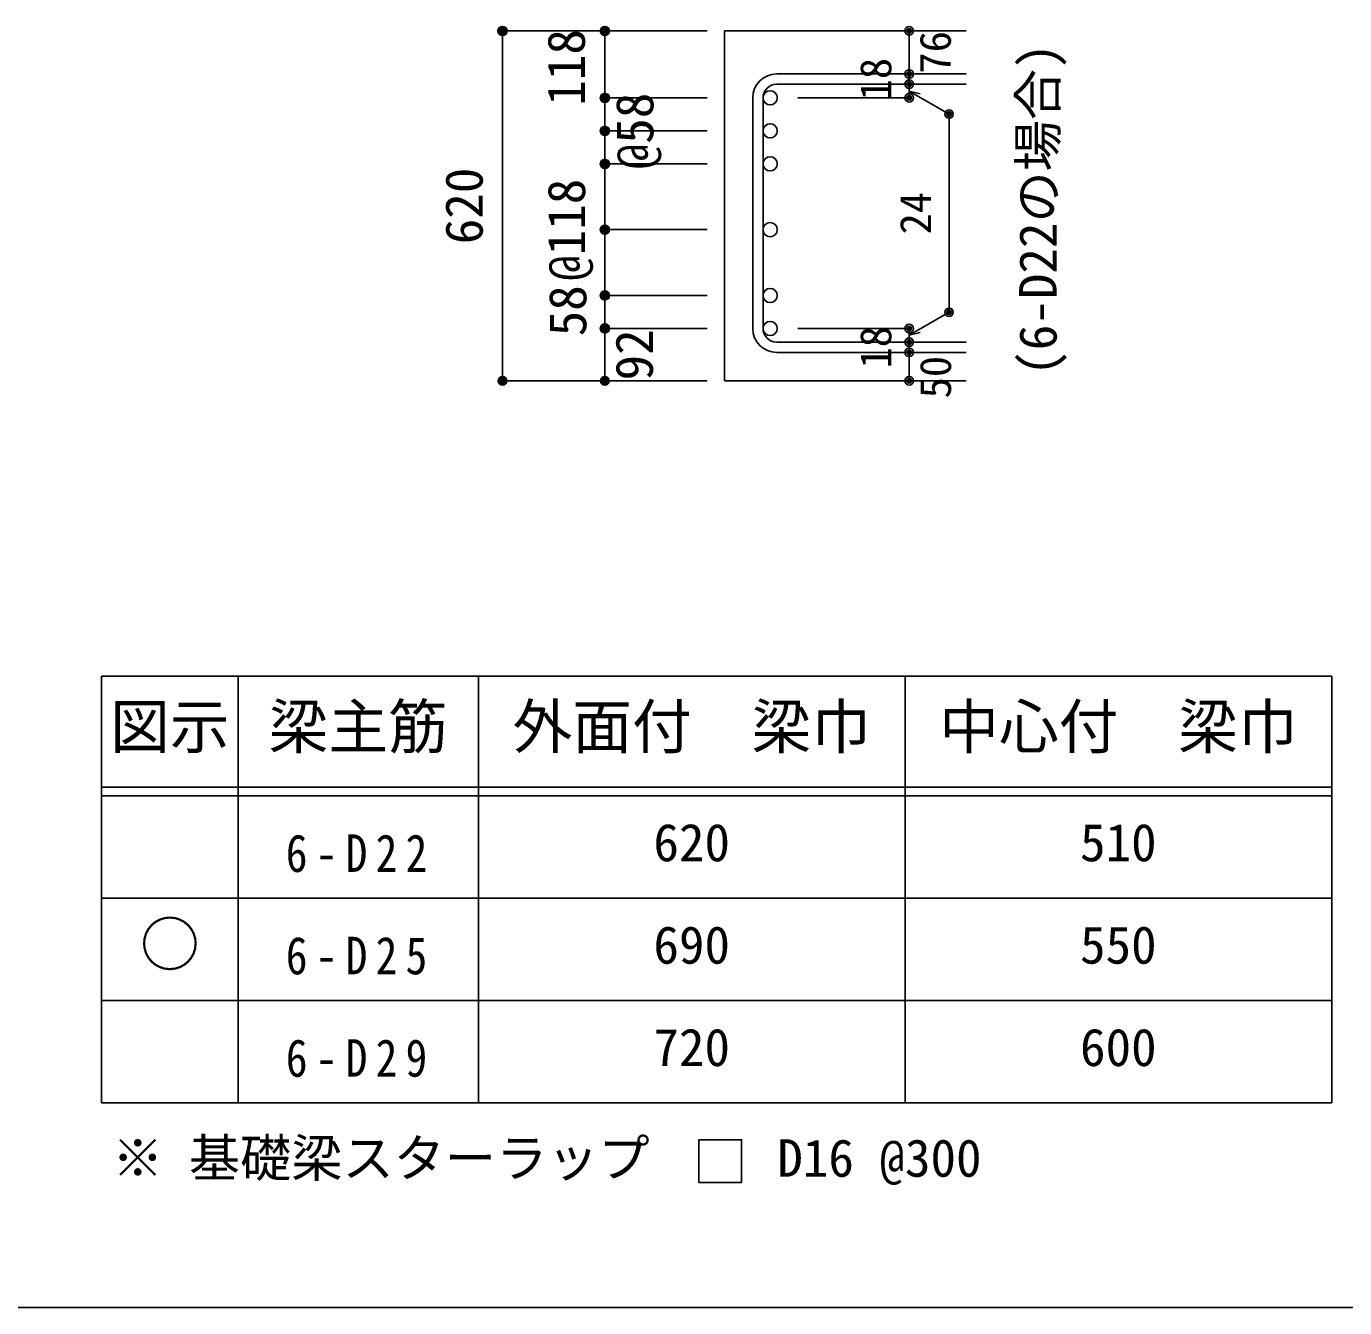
# Model space of a CAD drawing. Units: millimetres at full size, sheet at 1:30, with parts at other scales. Extents: x -5973 to 5954, y -4195 to 4201.
# Drawn here: x 1315 to 3633, y 3 to 2255 of the extents above; entities that cross this region are included whole.
import ezdxf
from ezdxf.enums import TextEntityAlignment as Align

# ---------------------------------------------------------------- set-up
doc = ezdxf.new("R2010")
doc.units = ezdxf.units.MM
doc.header["$LTSCALE"] = 30
doc.header["$PDMODE"] = 32
doc.header["$PDSIZE"] = 15
for name, color, linetype in [('0-1_躯体線', 2, 'Continuous'), ('0-5_基礎梁筋', 7, 'Continuous'), ('0-6_スタラップ筋', 7, 'Continuous'), ('0-7_文字', 4, 'Continuous'), ('0-D_寸法', 4, 'Continuous'), ('6-7_文字', 7, 'Continuous'), ('6-E_枠', 7, 'Continuous'), ('F-0_枠', 6, 'Continuous')]:
    doc.layers.add(name, color=color, linetype=linetype)
doc.styles.add('ＭＳ ゴシック', font='')
doc.styles.get('ＭＳ ゴシック').set_extended_font_data('MS Gothic')

msp = doc.modelspace()

# ---------------------------------------------------------------- linework, layer by layer
at = {"layer": '0-1_躯体線'}
for p, q in [((2967.44, 2247.13), (2542.44, 2247.13)), ((2542.44, 2247.13), (2542.44, 1632.13)), ((2967.44, 1632.13), (2542.44, 1632.13))]:
    msp.add_line(p, q, dxfattribs=at)
at = {"layer": '0-5_基礎梁筋', "color": 3}
for centre in [(2622.94, 2129.43), (2622.94, 2071.43), (2622.94, 2013.43), (2622.94, 1897.78), (2622.94, 1782.13), (2622.94, 1724.13)]:
    msp.add_circle(centre, 12.5, dxfattribs=at)
at = {"layer": '0-6_スタラップ筋'}
for p, q in [((2634.44, 2171.43), (2967.44, 2171.43)), ((2634.44, 2153.43), (2967.44, 2153.43)), ((2592.44, 2129.43), (2592.44, 1724.13)), ((2610.44, 2129.43), (2610.44, 1724.13)), ((2634.44, 1700.13), (2967.44, 1700.13)), ((2634.44, 1682.13), (2967.44, 1682.13))]:
    msp.add_line(p, q, dxfattribs=at)
for centre, radius, start, end in [((2634.44, 2129.43), 42, 90, 180), ((2634.44, 2129.43), 24, 90, 180), ((2634.44, 1724.13), 42, 180, 270), ((2634.44, 1724.13), 24, 180, 270)]:
    msp.add_arc(centre, radius, start, end, dxfattribs=at)
at = {"layer": '0-D_寸法'}
for p, q in [((2152.44, 2247.13), (2332.44, 2247.13)), ((2152.44, 1632.13), (2152.44, 2247.13)), ((2332.44, 2247.13), (2512.44, 2247.13)), ((2332.44, 2247.13), (2332.44, 2129.43)), ((2867.44, 2247.13), (2867.44, 2171.43)), ((2867.44, 2171.43), (2867.44, 2247.13)), ((2867.44, 2153.43), (2867.44, 2171.43)), ((2867.44, 2153.43), (2867.44, 2129.43)), ((2867.44, 2141.43), (2886.76, 2136.26)), ((2867.44, 2141.43), (2937.5, 2100.98)), ((2332.44, 2129.43), (2512.44, 2129.43)), ((2332.44, 2129.43), (2512.44, 2129.43)), ((2867.44, 2129.43), (2671.35, 2129.43)), ((2937.5, 2100.98), (2937.5, 1752.58)), ((2332.44, 2071.43), (2512.44, 2071.43)), ((2332.44, 2071.43), (2512.44, 2071.43)), ((2332.44, 2013.43), (2512.44, 2013.43)), ((2332.44, 2013.43), (2512.44, 2013.43)), ((2332.44, 2013.43), (2332.44, 1724.13)), ((2332.44, 1897.78), (2512.44, 1897.78)), ((2332.44, 1782.13), (2512.44, 1782.13)), ((2867.44, 1712.13), (2937.5, 1752.58)), ((2332.44, 1724.13), (2512.44, 1724.13)), ((2332.44, 1724.13), (2332.44, 1632.13)), ((2867.44, 1724.13), (2671.35, 1724.13)), ((2867.44, 1700.13), (2867.44, 1724.13)), ((2867.44, 1712.13), (2886.76, 1717.31))]:
    msp.add_line(p, q, dxfattribs=at)
for points in [[(2152.44, 2247.13), (2332.44, 2247.13), (2512.44, 2247.13)], [(2332.44, 2129.43), (2332.44, 2071.43), (2332.44, 2013.43)], [(2867.44, 1632.13), (2867.44, 1682.13), (2867.44, 1700.13)], [(2152.44, 1632.13), (2332.44, 1632.13), (2512.44, 1632.13)]]:
    msp.add_lwpolyline(points, dxfattribs=at)
for centre, radius in [((2152.44, 2247.13), 8), ((2152.44, 2247.13), 7.2), ((2152.44, 2247.13), 6.4), ((2152.44, 2247.13), 5.6), ((2152.44, 2247.13), 4.8), ((2152.44, 2247.13), 4), ((2152.44, 2247.13), 3.2), ((2152.44, 2247.13), 2.4), ((2152.44, 2247.13), 1.6), ((2152.44, 2247.13), 0.8), ((2332.44, 2247.13), 8), ((2332.44, 2247.13), 7.2), ((2332.44, 2247.13), 6.4), ((2332.44, 2247.13), 5.6), ((2332.44, 2247.13), 4.8), ((2332.44, 2247.13), 4), ((2332.44, 2247.13), 3.2), ((2332.44, 2247.13), 2.4), ((2332.44, 2247.13), 1.6), ((2332.44, 2247.13), 0.8), ((2867.44, 2247.13), 4), ((2867.44, 2247.13), 3.6), ((2867.44, 2247.13), 3.2), ((2867.44, 2247.13), 2.8), ((2867.44, 2247.13), 2.4), ((2867.44, 2247.13), 2), ((2867.44, 2247.13), 1.6), ((2867.44, 2247.13), 1.2), ((2867.44, 2247.13), 0.8), ((2867.44, 2247.13), 0.4), ((2867.44, 2171.43), 4), ((2867.44, 2153.43), 4), ((2867.44, 2171.43), 3.6), ((2867.44, 2153.43), 3.6), ((2867.44, 2171.43), 3.2), ((2867.44, 2153.43), 3.2), ((2867.44, 2171.43), 2.8), ((2867.44, 2153.43), 2.8), ((2867.44, 2171.43), 2.4), ((2867.44, 2153.43), 2.4), ((2867.44, 2171.43), 2), ((2867.44, 2153.43), 2), ((2867.44, 2171.43), 1.6), ((2867.44, 2171.43), 1.2), ((2867.44, 2171.43), 0.8), ((2867.44, 2171.43), 0.4), ((2332.44, 2129.43), 8), ((2332.44, 2129.43), 7.2), ((2332.44, 2129.43), 6.4), ((2332.44, 2129.43), 5.6), ((2332.44, 2129.43), 4.8), ((2332.44, 2129.43), 4), ((2332.44, 2129.43), 3.2), ((2867.44, 2129.43), 4), ((2867.44, 2129.43), 3.6), ((2867.44, 2129.43), 3.2), ((2867.44, 2129.43), 2.8), ((2867.44, 2153.43), 1.6), ((2867.44, 2153.43), 1.2), ((2867.44, 2153.43), 0.8), ((2867.44, 2153.43), 0.4), ((2332.44, 2129.43), 2.4), ((2332.44, 2129.43), 1.6), ((2332.44, 2129.43), 0.8), ((2867.44, 2129.43), 2.4), ((2867.44, 2129.43), 2), ((2867.44, 2129.43), 1.6), ((2867.44, 2129.43), 1.2), ((2867.44, 2129.43), 0.8), ((2867.44, 2129.43), 0.4), ((2937.5, 2100.98), 4), ((2937.5, 2100.98), 3.6), ((2937.5, 2100.98), 3.2), ((2937.5, 2100.98), 2.8), ((2937.5, 2100.98), 2.4), ((2937.5, 2100.98), 2), ((2937.5, 2100.98), 1.6), ((2937.5, 2100.98), 1.2), ((2937.5, 2100.98), 0.8), ((2937.5, 2100.98), 0.4), ((2332.44, 2071.43), 8), ((2332.44, 2071.43), 7.2), ((2332.44, 2071.43), 6.4), ((2332.44, 2071.43), 5.6), ((2332.44, 2071.43), 4.8), ((2332.44, 2071.43), 4), ((2332.44, 2071.43), 3.2), ((2332.44, 2071.43), 2.4), ((2332.44, 2071.43), 1.6), ((2332.44, 2071.43), 0.8), ((2332.44, 2013.43), 8), ((2332.44, 2013.43), 7.2), ((2332.44, 2013.43), 6.4), ((2332.44, 2013.43), 5.6), ((2332.44, 2013.43), 4.8), ((2332.44, 2013.43), 4), ((2332.44, 2013.43), 3.2), ((2332.44, 2013.43), 2.4), ((2332.44, 2013.43), 1.6), ((2332.44, 2013.43), 0.8), ((2332.44, 1897.78), 8), ((2332.44, 1897.78), 7.2), ((2332.44, 1897.78), 6.4), ((2332.44, 1897.78), 5.6), ((2332.44, 1897.78), 4.8), ((2332.44, 1897.78), 4), ((2332.44, 1897.78), 3.2), ((2332.44, 1897.78), 2.4), ((2332.44, 1897.78), 1.6), ((2332.44, 1897.78), 0.8), ((2332.44, 1782.13), 8), ((2332.44, 1782.13), 7.2), ((2332.44, 1782.13), 6.4), ((2332.44, 1782.13), 5.6), ((2332.44, 1782.13), 4.8), ((2332.44, 1782.13), 4), ((2332.44, 1782.13), 3.2), ((2332.44, 1782.13), 2.4), ((2332.44, 1782.13), 1.6), ((2332.44, 1782.13), 0.8), ((2937.5, 1752.58), 4), ((2937.5, 1752.58), 3.6), ((2937.5, 1752.58), 3.2), ((2937.5, 1752.58), 2.8), ((2937.5, 1752.58), 2.4), ((2937.5, 1752.58), 2), ((2937.5, 1752.58), 1.6), ((2937.5, 1752.58), 1.2), ((2937.5, 1752.58), 0.8), ((2937.5, 1752.58), 0.4), ((2332.44, 1724.13), 8), ((2332.44, 1724.13), 7.2), ((2332.44, 1724.13), 6.4), ((2332.44, 1724.13), 5.6), ((2332.44, 1724.13), 4.8), ((2332.44, 1724.13), 4), ((2332.44, 1724.13), 3.2), ((2332.44, 1724.13), 2.4), ((2332.44, 1724.13), 1.6), ((2332.44, 1724.13), 0.8), ((2867.44, 1724.13), 4), ((2867.44, 1724.13), 3.6), ((2867.44, 1724.13), 3.2), ((2867.44, 1724.13), 2.8), ((2867.44, 1724.13), 2.4), ((2867.44, 1724.13), 2), ((2867.44, 1724.13), 1.6), ((2867.44, 1724.13), 1.2), ((2867.44, 1724.13), 0.8), ((2867.44, 1724.13), 0.4), ((2867.44, 1700.13), 4), ((2867.44, 1700.13), 3.6), ((2867.44, 1700.13), 3.2), ((2867.44, 1700.13), 2.8), ((2867.44, 1700.13), 2.4), ((2867.44, 1700.13), 2), ((2867.44, 1700.13), 1.6), ((2867.44, 1700.13), 1.2), ((2867.44, 1700.13), 0.8), ((2867.44, 1700.13), 0.4), ((2867.44, 1682.13), 4), ((2867.44, 1682.13), 3.6), ((2867.44, 1682.13), 3.2), ((2867.44, 1682.13), 2.8), ((2867.44, 1682.13), 2.4), ((2867.44, 1682.13), 2), ((2867.44, 1682.13), 1.6), ((2867.44, 1682.13), 1.2), ((2867.44, 1682.13), 0.8), ((2867.44, 1682.13), 0.4), ((2152.44, 1632.13), 7.2), ((2152.44, 1632.13), 6.4), ((2152.44, 1632.13), 5.6), ((2152.44, 1632.13), 4.8), ((2152.44, 1632.13), 4), ((2152.44, 1632.13), 3.2), ((2152.44, 1632.13), 2.4), ((2152.44, 1632.13), 1.6), ((2152.44, 1632.13), 0.8), ((2332.44, 1632.13), 7.2), ((2332.44, 1632.13), 6.4), ((2332.44, 1632.13), 5.6), ((2332.44, 1632.13), 4.8), ((2332.44, 1632.13), 4), ((2332.44, 1632.13), 3.2), ((2332.44, 1632.13), 2.4), ((2332.44, 1632.13), 1.6), ((2332.44, 1632.13), 0.8), ((2867.44, 1632.13), 4), ((2867.44, 1632.13), 3.6), ((2867.44, 1632.13), 3.2), ((2867.44, 1632.13), 2.8), ((2867.44, 1632.13), 2.4), ((2867.44, 1632.13), 2), ((2867.44, 1632.13), 1.6), ((2867.44, 1632.13), 1.2), ((2867.44, 1632.13), 0.8), ((2867.44, 1632.13), 0.4)]:
    msp.add_circle(centre, radius, dxfattribs=at)
at = {"layer": '0-D_寸法', "color": 7}
for p in [(2152.44, 2247.13), (2152.44, 2247.13), (2332.44, 2247.13), (2867.44, 2247.13), (2867.44, 2171.43), (2867.44, 2153.43), (2332.44, 2129.43), (2867.44, 2129.43), (2937.5, 2100.98), (2332.44, 2071.43), (2332.44, 2013.43), (2332.44, 1897.78), (2332.44, 1897.78), (2332.44, 1782.13), (2332.44, 1782.13), (2937.5, 1752.58), (2332.44, 1724.13), (2332.44, 1724.13), (2867.44, 1724.13), (2867.44, 1700.13), (2867.44, 1682.13), (2152.44, 1632.13), (2152.44, 1632.13), (2332.44, 1632.13), (2867.44, 1632.13)]:
    msp.add_point(p, dxfattribs=at)
at = {"layer": '6-7_文字'}
msp.add_lwpolyline([(2497.79, 222.96), (2572.79, 222.96), (2572.79, 297.96), (2497.79, 297.96)], close=True, dxfattribs=at)
at = {"layer": '6-E_枠', "color": 3}
for p, q in [((1447.71, 1112.77), (1447.71, 362.77)), ((1447.71, 1112.77), (3610.24, 1112.77)), ((3610.24, 1112.77), (3610.24, 362.77)), ((1447.71, 362.77), (3610.24, 362.77))]:
    msp.add_line(p, q, dxfattribs=at)
at = {"layer": '6-E_枠'}
for p, q in [((1687.71, 1112.77), (1687.71, 362.77)), ((2110.24, 1112.77), (2110.24, 362.77)), ((2860.24, 1112.77), (2860.24, 362.77)), ((1447.71, 917.77), (3610.24, 917.77)), ((1447.71, 902.77), (3610.24, 902.77)), ((1447.71, 722.77), (3610.24, 722.77)), ((1447.71, 542.77), (3610.24, 542.77))]:
    msp.add_line(p, q, dxfattribs=at)
at = {"layer": 'F-0_枠', "color": 2}
msp.add_line((-5972.88, 2.95), (3723.6, 2.95), dxfattribs=at)

# ---------------------------------------------------------------- texts
at = {"layer": '0-7_文字', "color": 7, "style": 'ＭＳ ゴシック'}
msp.add_text('(6-D22の場合)', height=65.98, rotation=90, dxfattribs=at).set_placement((3146.43, 1640.96), align=Align.BOTTOM_LEFT)
at = {"layer": '0-D_寸法', "style": 'ＭＳ ゴシック'}
for s, height, p in [('118', 65.98, (2317.13, 2115.64)), ('76', 54.99, (2957.1, 2172.11)), ('18', 54.99, (2852.44, 2124.93)), ('@58', 65.98, (2437.44, 2003.93)), ('620', 65.98, (2137.44, 1872.13)), ('@118', 65.98, (2317.44, 1807.78)), ('24', 54.99, (2922.5, 1889.28)), ('58', 65.98, (2319.63, 1710.31)), ('92', 65.98, (2436.66, 1632.79)), ('18', 54.99, (2852.44, 1653.63)), ('50', 54.99, (2957.44, 1601.13))]:
    msp.add_text(s, height=height, rotation=90, dxfattribs=at).set_placement(p, align=Align.BOTTOM_LEFT)
at = {"layer": '6-7_文字', "color": 2, "style": 'ＭＳ ゴシック'}
for s, p in [('図示', (1462.71, 962.77)), ('梁主筋', (1741.48, 962.77)), ('外面付\u3000梁巾', (2170.24, 962.77)), ('中心付\u3000梁巾', (2920.24, 962.77)), ('○', (1515.21, 580.27))]:
    msp.add_text(s, height=76.98, dxfattribs=at).set_placement(p, align=Align.BOTTOM_LEFT)
at = {"layer": '6-7_文字', "style": 'ＭＳ ゴシック'}
for s, p in [('620', (2417.74, 767.77)), ('510', (3167.74, 767.77)), ('690', (2417.74, 587.77)), ('550', (3167.74, 587.77)), ('720', (2417.74, 407.77)), ('600', (3167.74, 407.77)), ('※ 基礎梁スターラップ     D16 @300', (1466.27, 213.19))]:
    msp.add_text(s, height=65.98, dxfattribs=at).set_placement(p, align=Align.BOTTOM_LEFT)
at = {"layer": '6-7_文字', "char_height": 65.98, "attachment_point": 7, "style": 'ＭＳ ゴシック'}
for s, insert in [('\\T1.38;\\W0.85;6-D22', (1771.48, 767.77)), ('\\T1.38;\\W0.85;6-D25', (1771.48, 587.77)), ('\\T1.38;\\W0.85;6-D29', (1771.48, 407.77))]:
    msp.add_mtext(s, dxfattribs=dict(at, insert=insert))

doc.saveas('drawing.dxf')
